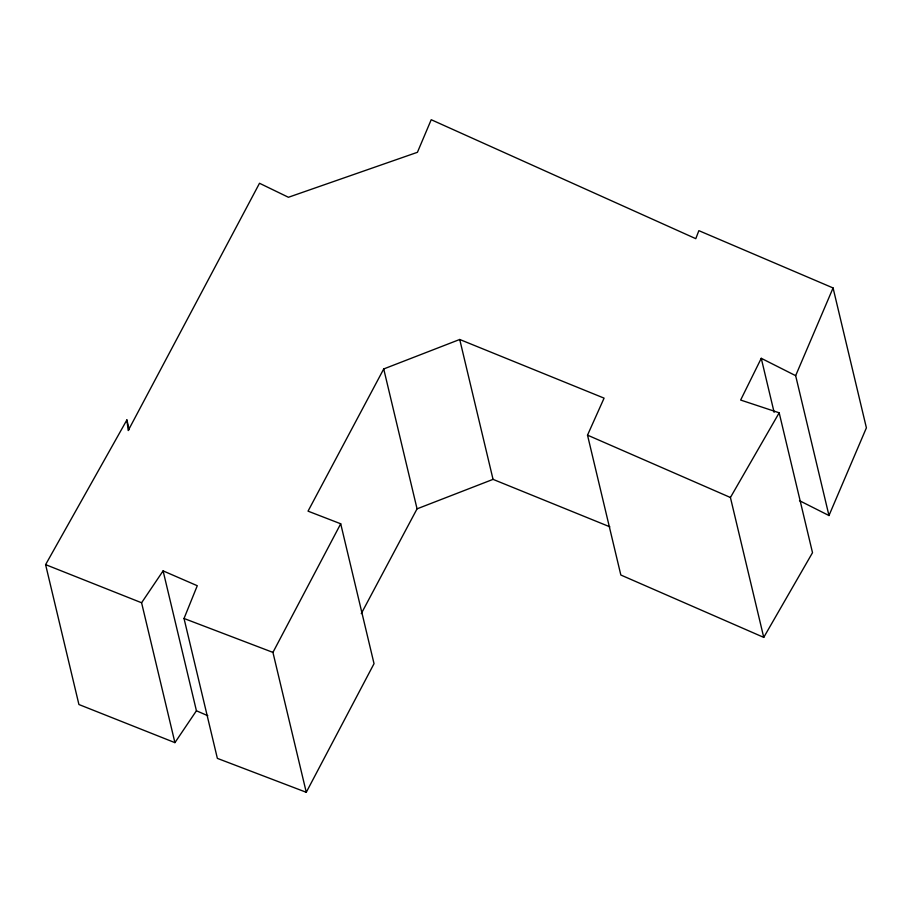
<?xml version="1.0" encoding="UTF-8"?>
<svg xmlns="http://www.w3.org/2000/svg" width="912" height="912" viewBox="0 0 912 912"><rect width="100%" height="100%" fill="white"/><g stroke="black" fill="none" stroke-linecap="round" stroke-linejoin="round"><path stroke-width="1.37" d="M799.493 500.677L828.974 515.542L795.652 375.664L761.258 358.313L740.647 400.049L779.179 412.805L812.512 552.695L763.743 637.385L620.833 575.016L587.51 435.138L604.086 398.134L459.728 339.481L383.724 368.95L308.039 511.153L340.712 523.784L374.034 663.662L306.272 792.289L217.364 758.374L184.03 618.484L197.277 585.721L163.1 570.878L141.588 602.764L174.922 742.642L78.922 704.52L45.6 564.631L126.882 419.942L129.196 429.643M795.652 375.664L833.078 287.953L698.866 230.656L695.788 238.67L431.216 119.711L417.422 152.304L288.42 197.277L259.51 183.266L128.216 430.544L126.882 419.942M828.974 515.542L866.4 427.842L833.078 287.953M306.272 792.289L272.939 652.399L340.712 523.784M361.277 613.616L417.058 508.839L493.05 479.37L609.854 526.817M763.743 637.385L730.421 497.496L779.179 412.805M174.922 742.642L196.422 710.767L163.1 570.878M184.03 618.484L272.939 652.399M45.6 564.631L141.588 602.764M196.422 710.767L207.811 715.715M587.51 435.138L730.421 497.496M761.258 358.313L774.128 412.338M459.728 339.481L493.05 479.37M383.724 368.95L417.058 508.839"/></g></svg>
